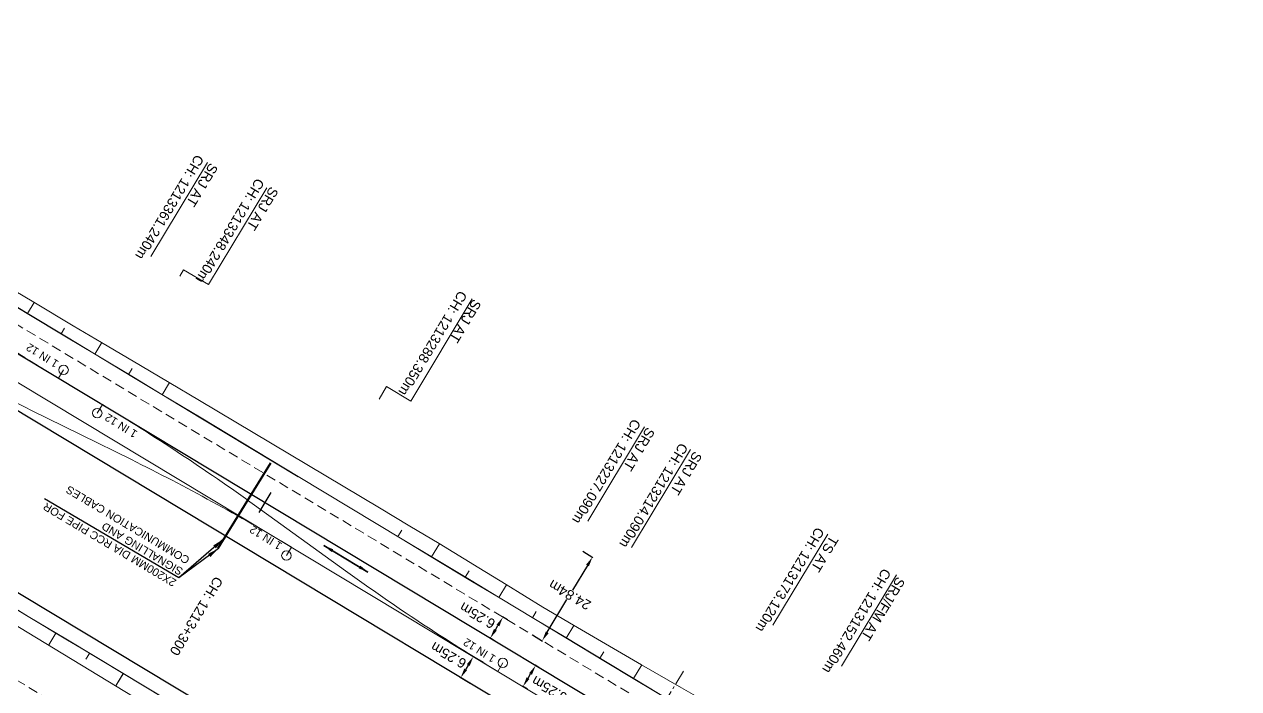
# Model space of a CAD drawing. Header units: metres. Extents: x 618805 to 628804, y 3390925 to 3396999.
# Drawn here: x 626296 to 626605, y 3392478.9 to 3392647.9 of the extents above; entities that cross this region are included whole.
import ezdxf

# ---------------------------------------------------------------- set-up
doc = ezdxf.new("R2010")
doc.units = ezdxf.units.M
doc.header["$MEASUREMENT"] = 0
for name, pattern in [('CENTER', [2, 1.25, -0.25, 0.25, -0.25]), ('DASHED', [0.75, 0.5, -0.25]), ('HIDDEN', [0.375, 0.25, -0.125])]:
    doc.linetypes.add(name, pattern=pattern)
doc.layers.get('Defpoints').update_dxf_attribs({"lineweight": 0})
for name, color, linetype, lineweight in [('C-ALIG-LABL-DG', 1, 'Continuous', 25), ("NEW MANDI GOBINDPUR CROSSING STN. SRJ's", 10, 'Continuous', 0), ('NEW MANDI GOBINDPUR LOOP LINES', 1, 'Continuous', 0), ('PROPOSED DFCC TOE LINE', 239, 'Continuous', 0), ('PROPOSED DFCC TOE SLOPES', 239, 'Continuous', 0), ('PROPOSED DFCC TRACK', 1, 'Continuous', 0), ('PROPOSED FORMATION LINE - PLAN', 187, 'Continuous', 0)]:
    doc.layers.add(name, color=color, linetype=linetype, lineweight=lineweight)
for name, color, linetype in [('Dimension', 10, 'Continuous'), ('PROPOSED ROADS', 10, 'DASHED'), ('Signalling cable pipes', 234, 'Continuous')]:
    doc.layers.add(name, color=color, linetype=linetype)
doc.styles.add('ARIAL', font='arial.ttf')
doc.styles.get("Standard").update_dxf_attribs({"font": 'arial.ttf'})
doc.styles.add('Style-Arial', font='arial.ttf')
doc.dimstyles.new('ISO-25', dxfattribs={"dimtxt": 2.5, "dimasz": 2.5, "dimexe": 1.25, "dimexo": 0.625, "dimtad": 1, "dimtxsty": 'Standard', "dimcen": 2.5, "dimadec": 0, "dimazin": 0, "dimtfac": 1, "dimtmove": 0, "dimatfit": 3, "dimfxl": 1, "dimarcsym": 0})
doc.dimstyles.get("Standard").update_dxf_attribs({"dimtxt": 2.5, "dimasz": 2.5, "dimexe": 0.18, "dimexo": 0.0625, "dimgap": 0.09, "dimtad": 0, "dimtih": 1, "dimtoh": 1, "dimdec": 3, "dimzin": 0, "dimdsep": 46, "dimtxsty": 'Standard', "dimcen": 0.09, "dimadec": 0, "dimazin": 0, "dimtfac": 1, "dimtdec": 3, "dimtofl": 0, "dimtmove": 0, "dimatfit": 3, "dimfxl": 1, "dimtolj": 1, "dimtzin": 0, "dimarcsym": 0})

# ---------------------------------------------------------------- blocks, each defined once
blk = doc.blocks.new('*D287')
at = {"layer": 'Defpoints', "color": 0, "transparency": 16777216}
for p in [(626426.15, 3392484.81), (626427.37, 3392484.08), (626424.15, 3392478.72)]:
    blk.add_point(p, dxfattribs=at)
at = {"layer": 'Dimension', "color": 0, "lineweight": -2, "transparency": 16777216}
for p, q in [((626424.21, 3392481.6), (626424.86, 3392482.67)), ((626427.26, 3392484.14), (626426.04, 3392484.87)), ((626424.04, 3392478.79), (626422.82, 3392479.52))]:
    blk.add_line(p, q, dxfattribs=at)
at = {"layer": 'Dimension', "color": 0, "transparency": 16777216}
for points in [[(626424.5, 3392482.88), (626425.22, 3392482.45), (626426.15, 3392484.81)], [(626423.86, 3392481.81), (626424.57, 3392481.38), (626422.93, 3392479.46)]]:
    blk.add_solid(points, dxfattribs=at)
at = {"layer": 'Dimension', "color": 0, "lineweight": 0, "transparency": 16777216, "insert": (626429.67, 3392478.79), "char_height": 2.5, "attachment_point": 5, "rotation": 150, "style": 'Style-Arial'}
blk.add_mtext('\\A1;6.25m', dxfattribs=at)
blk = doc.blocks.new('TerminatorOpen_0.5')
at = {"color": 0, "linetype": 'ByBlock', "lineweight": -2}
for q in [(-1, 0.25), (-1, 0), (-1, -0.25)]:
    blk.add_line((0, 0), q, dxfattribs=at)
blk = doc.blocks.new('*D263')
at = {"layer": 'Defpoints', "color": 0, "transparency": 16777216}
for p in [(626412.86, 3392485.51), (626407.08, 3392481.7), (626409.64, 3392480.16)]:
    blk.add_point(p, dxfattribs=at)
at = {"layer": 'Dimension', "color": 0, "lineweight": -2, "transparency": 16777216}
for p, q in [((626412.76, 3392485.58), (626410.19, 3392487.12)), ((626409.01, 3392484.91), (626408.37, 3392483.84)), ((626409.53, 3392480.22), (626406.97, 3392481.77))]:
    blk.add_line(p, q, dxfattribs=at)
at = {"layer": 'Dimension', "color": 0, "transparency": 16777216}
for points in [[(626408.65, 3392485.13), (626409.37, 3392484.7), (626410.3, 3392487.06)], [(626408.01, 3392484.06), (626408.72, 3392483.63), (626407.08, 3392481.7)]]:
    blk.add_solid(points, dxfattribs=at)
at = {"layer": 'Dimension', "color": 0, "lineweight": 0, "transparency": 16777216, "insert": (626403.98, 3392487.43), "char_height": 2.5, "attachment_point": 5, "rotation": 150, "style": 'Style-Arial'}
blk.add_mtext('\\A1;6.25m', dxfattribs=at)
blk = doc.blocks.new('*D258')
at = {"layer": 'Defpoints', "color": 0, "transparency": 16777216}
for p in [(626438.06, 3392513.93), (626440.62, 3392512.39), (626425.25, 3392492.65)]:
    blk.add_point(p, dxfattribs=at)
at = {"layer": 'Dimension', "color": 0, "lineweight": -2, "transparency": 16777216}
for p, q in [((626438.17, 3392513.86), (626440.73, 3392512.32)), ((626439.33, 3392510.25), (626435.56, 3392503.99)), ((626429.1, 3392493.25), (626434.12, 3392501.58)), ((626425.36, 3392492.58), (626427.92, 3392491.04))]:
    blk.add_line(p, q, dxfattribs=at)
at = {"layer": 'Dimension', "color": 0, "transparency": 16777216}
for points in [[(626438.97, 3392510.46), (626439.69, 3392510.03), (626440.62, 3392512.39)], [(626428.74, 3392493.46), (626429.46, 3392493.03), (626427.81, 3392491.11)]]:
    blk.add_solid(points, dxfattribs=at)
at = {"layer": 'Dimension', "color": 0, "lineweight": 0, "transparency": 16777216, "insert": (626434.84, 3392502.78), "char_height": 2.5, "attachment_point": 5, "rotation": 150, "style": 'Style-Arial'}
blk.add_mtext('\\A1;24.84m', dxfattribs=at)
blk = doc.blocks.new('*D259')
at = {"layer": 'Defpoints', "color": 0, "transparency": 16777216}
for p in [(626417.83, 3392497.11), (626419.05, 3392496.38), (626415.83, 3392491.02)]:
    blk.add_point(p, dxfattribs=at)
at = {"layer": 'Dimension', "color": 0, "lineweight": -2, "transparency": 16777216}
for p, q in [((626415.9, 3392493.9), (626416.54, 3392494.97)), ((626418.95, 3392496.44), (626417.73, 3392497.18)), ((626415.72, 3392491.09), (626414.5, 3392491.82))]:
    blk.add_line(p, q, dxfattribs=at)
at = {"layer": 'Dimension', "color": 0, "transparency": 16777216}
for points in [[(626416.19, 3392495.18), (626416.9, 3392494.75), (626417.83, 3392497.11)], [(626415.54, 3392494.11), (626416.26, 3392493.68), (626414.61, 3392491.76)]]:
    blk.add_solid(points, dxfattribs=at)
at = {"layer": 'Dimension', "color": 0, "lineweight": 0, "transparency": 16777216, "insert": (626411.35, 3392497.52), "char_height": 2.5, "attachment_point": 5, "rotation": 150, "style": 'Style-Arial'}
blk.add_mtext('\\A1;6.25m', dxfattribs=at)
blk = doc.blocks.new('Tick Hor')
blk.add_lwpolyline([(-0.5, 0), (0.5, 0)])

msp = doc.modelspace()

# ---------------------------------------------------------------- linework, layer by layer
at = {"layer": "NEW MANDI GOBINDPUR CROSSING STN. SRJ's", "linetype": 'CENTER', "lineweight": 15, "ltscale": 3}
msp.add_line((626463.7439, 3392483.3557), (626391.7153, 3392363.698), dxfattribs=at)
at = {"layer": "NEW MANDI GOBINDPUR CROSSING STN. SRJ's", "color": 5, "linetype": 'Continuous', "lineweight": 13, "flags": 128}
for points in [[(626342.6257, 3392612.7543), (626328.2583, 3392588.8912)], [(626306.0628, 3392560.0148), (626304.7759, 3392557.8714)], [(626500.5016, 3392518.237), (626486.5353, 3392495.0397)], [(626517.9664, 3392507.8761), (626504.0001, 3392484.6788)]]:
    msp.add_lwpolyline(points, dxfattribs=at)
at = {"layer": "NEW MANDI GOBINDPUR CROSSING STN. SRJ's", "linetype": 'Continuous', "lineweight": 13, "flags": 128}
for points in [[(626357.7295, 3392606.3562), (626342.8846, 3392581.7001), (626336.5788, 3392585.4967), (626335.5965, 3392583.8652)], [(626409.9865, 3392578.1011), (626394.3709, 3392552.091), (626388.2381, 3392555.7729), (626386.3069, 3392552.5563)], [(626314.6269, 3392549.0235), (626315.9137, 3392551.1669)], [(626453.8704, 3392545.533), (626439.4091, 3392521.5139)], [(626465.5724, 3392539.7656), (626450.5547, 3392514.8225)], [(626362.7317, 3392512.7716), (626364.0185, 3392514.915)], [(626417.79, 3392485.465), (626416.5032, 3392483.3216)]]:
    msp.add_lwpolyline(points, dxfattribs=at)
at = {"layer": "NEW MANDI GOBINDPUR CROSSING STN. SRJ's", "color": 5, "linetype": 'Continuous', "lineweight": 13}
msp.add_circle((626306.0628, 3392560.0148), 1.2, dxfattribs=at)
at = {"layer": "NEW MANDI GOBINDPUR CROSSING STN. SRJ's", "linetype": 'Continuous', "lineweight": 13}
for centre in [(626314.6269, 3392549.0235), (626362.7317, 3392512.7716), (626417.79, 3392485.465)]:
    msp.add_circle(centre, 1.2, dxfattribs=at)
at = {"layer": 'NEW MANDI GOBINDPUR LOOP LINES', "linetype": 'Continuous', "lineweight": 0, "flags": 128}
msp.add_lwpolyline([(627417.0667, 3391881.0273), (625293.8938, 3393159.082)], dxfattribs=at)
at = {"layer": 'NEW MANDI GOBINDPUR LOOP LINES', "color": 5, "linetype": 'HIDDEN', "lineweight": 0, "ltscale": 10, "flags": 128}
msp.add_lwpolyline([(626469.1545, 3392466.2179), (625389.238, 3393116.2791)], dxfattribs=at)
at = {"layer": 'NEW MANDI GOBINDPUR LOOP LINES', "color": 1, "linetype": 'Continuous', "lineweight": 25, "flags": 128}
msp.add_lwpolyline([(626697.7121, 3392305.0926, 0.0071249), (626612.9982, 3392357.7454), (626172.2158, 3392623.0766, 0.00737554), (626082.9785, 3392675.0158, 0.00715989)], format="xyb", dxfattribs=at)
at = {"layer": 'NEW MANDI GOBINDPUR LOOP LINES', "color": 1, "linetype": 'Continuous', "lineweight": 25}
msp.add_lwpolyline([(626670.0595, 3392277.1738), (626076.8772, 3392634.2428)], dxfattribs=at)
at = {"layer": 'NEW MANDI GOBINDPUR LOOP LINES', "color": 5, "linetype": 'HIDDEN', "lineweight": 0, "ltscale": 10, "flags": 128}
msp.add_lwpolyline([(626204.1865, 3392625.7167, -0.02091954), (626242.925, 3392600.1386), (626266.0374, 3392583.4495, 0.02091954), (626304.7759, 3392557.8714)], format="xyb", dxfattribs=at)
at = {"layer": 'NEW MANDI GOBINDPUR LOOP LINES', "linetype": 'Continuous', "lineweight": 0, "flags": 128}
for points in [[(626256.9825, 3392572.0509, 0.02091954), (626297.7175, 3392549.7895), (626323.2835, 3392537.1765, -0.02091954), (626364.0185, 3392514.915)], [(626315.9137, 3392551.1669, -0.02091954), (626354.6523, 3392525.5888), (626377.7646, 3392508.8997, 0.02091954), (626416.5032, 3392483.3216)]]:
    msp.add_lwpolyline(points, format="xyb", dxfattribs=at)
at = {"layer": 'PROPOSED DFCC TOE LINE', "lineweight": 0, "flags": 128}
for points in [[(626291.2233, 3392581.5527), (626298.4723, 3392577.2097), (626308.4963, 3392571.2297), (626315.6703, 3392566.9997), (626325.6223, 3392561.1287), (626332.8883, 3392556.8227), (626340.6551, 3392552.2029)], [(626386.412, 3392524.919), (626340.6551, 3392552.2029)], [(626386.412, 3392524.919), (626394.1753, 3392520.2867), (626401.5833, 3392515.8217), (626411.6803, 3392509.6897), (626418.6633, 3392505.4157), (626428.0223, 3392499.6917), (626435.7573, 3392495.0337), (626445.9293, 3392489.1057), (626453.0653, 3392485.0057), (626463.2473, 3392479.1627), (626470.4233, 3392475.0607)], [(626393.0411, 3392435.1722), (626390.2176, 3392436.8875), (626380.7846, 3392442.4895), (626373.7446, 3392446.6695), (626363.5976, 3392452.7175), (626356.1876, 3392457.1795), (626346.4896, 3392463.0765), (626285.6984, 3392499.9811)]]:
    msp.add_lwpolyline(points, dxfattribs=at)
at = {"layer": 'PROPOSED DFCC TOE SLOPES', "linetype": 'Continuous', "lineweight": 0, "flags": 128}
for points in [[(626296.8456, 3392574.317), (626298.5566, 3392577.1594)], [(626305.4132, 3392569.1601), (626306.2788, 3392570.5982)], [(626305.4133, 3392569.1601), (626306.2789, 3392570.5981)], [(626313.9804, 3392564.0021), (626315.7547, 3392566.9499)], [(626322.5481, 3392558.8453), (626323.4581, 3392560.357)], [(626322.5485, 3392558.8452), (626323.4585, 3392560.3567)], [(626331.1158, 3392553.6878), (626332.9728, 3392556.7724)], [(626391.0885, 3392517.5874), (626392.0941, 3392519.258)], [(626391.0886, 3392517.5874), (626392.0941, 3392519.2579)], [(626399.6561, 3392512.4302), (626401.667, 3392515.7709)], [(626408.2234, 3392507.2726), (626409.2188, 3392508.9263)], [(626408.2237, 3392507.2724), (626409.2193, 3392508.926)], [(626416.7912, 3392502.1152), (626418.7472, 3392505.3644)], [(626425.3584, 3392496.9579), (626426.3182, 3392498.5524)], [(626433.9261, 3392491.8012), (626435.842, 3392494.9844)], [(626433.9264, 3392491.8011), (626435.8425, 3392494.9841)], [(626304.1004, 3392493.0883), (626302.2549, 3392490.0226)], [(626304.0742, 3392493.0449), (626302.3009, 3392490.0988)], [(626312.6418, 3392487.8877), (626311.7417, 3392486.3924)], [(626442.4938, 3392486.6436), (626443.4885, 3392488.296)], [(626321.2094, 3392482.7307), (626319.3638, 3392479.6649)], [(626321.2346, 3392482.7726), (626319.4613, 3392479.8266)], [(626451.0612, 3392481.4862), (626453.1504, 3392484.9569)]]:
    msp.add_lwpolyline(points, dxfattribs=at)
at = {"layer": 'PROPOSED DFCC TRACK', "color": 12, "linetype": 'Continuous', "lineweight": 30, "flags": 128}
msp.add_lwpolyline([(627424.6711, 3391883.7448), (625313.4532, 3393154.6032)], dxfattribs=at)
at = {"layer": 'PROPOSED FORMATION LINE - PLAN', "lineweight": 0, "flags": 128}
for points in [[(626365.7341, 3392532.8483), (626340.9933, 3392547.7417), (626331.0313, 3392553.7387), (626323.7953, 3392558.0947), (626313.8963, 3392564.0527), (626306.7613, 3392568.3487), (626296.7613, 3392574.3677), (626289.5223, 3392578.7257)], [(626365.76, 3392532.8913), (626341.0193, 3392547.7847), (626331.0573, 3392553.7817), (626323.8213, 3392558.1367), (626313.9223, 3392564.0957), (626306.7873, 3392568.3917), (626296.7873, 3392574.4107), (626289.5473, 3392578.7687)], [(626461.0333, 3392475.4837), (626450.9773, 3392481.5367), (626443.9273, 3392485.7807), (626433.8423, 3392491.8517), (626426.1063, 3392496.5077), (626416.7073, 3392502.1657), (626409.6933, 3392506.3877), (626399.5723, 3392512.4807), (626392.1613, 3392516.9417), (626365.7342, 3392532.8485)], [(626461.0593, 3392475.5267), (626451.0033, 3392481.5797), (626443.9533, 3392485.8237), (626433.8683, 3392491.8947), (626426.1323, 3392496.5507), (626416.7323, 3392502.2087), (626409.7183, 3392506.4307), (626399.5973, 3392512.5237), (626392.1873, 3392516.9837), (626365.7601, 3392532.8916)], [(626310.4863, 3392489.1852), (626307.0057, 3392491.2804), (626297.0437, 3392497.2764), (626289.8087, 3392501.6324)], [(626353.3706, 3392463.4296), (626307.0316, 3392491.3235), (626297.0696, 3392497.3195), (626289.8346, 3392501.6755)], [(626409.6214, 3392429.5101), (626399.8547, 3392435.3894), (626392.1187, 3392440.0464), (626382.7197, 3392445.7044), (626375.7057, 3392449.9264), (626365.5847, 3392456.0184), (626358.1737, 3392460.4794), (626310.4863, 3392489.1852)]]:
    msp.add_lwpolyline(points, dxfattribs=at)
at = {"layer": 'PROPOSED ROADS', "color": 1, "linetype": 'DASHED', "lineweight": 13, "ltscale": 5, "flags": 128}
msp.add_lwpolyline([(627397.2638, 3391852.0988), (627397.5118, 3391851.9116, -0.06070787), (627396.2642, 3391848.1195), (627395.4264, 3391846.2136), (627392.8033, 3391842.0167), (627389.027, 3391838.7492), (627384.4153, 3391836.7208, -0.20661429), (627371.139, 3391839.0238), (627284.7512, 3391888.3459, -0.0067555), (627277.8361, 3391892.4183), (627117.0867, 3391990.0353, 0.00167512), (627115.3478, 3391991.0833), (626718.0803, 3392228.7), (626602.6727, 3392296.2279, 0.11029254), (626591.049, 3392299.9476), (626576.0977, 3392301.2971, 0.01624119), (626575.2548, 3392301.3456), (626565.2773, 3392301.5957, -0.1304043), (626554.4469, 3392304.7617), (626353.9288, 3392425.9819, -0.10489044), (626347.2657, 3392432.2237), (626331.1011, 3392455.4003, 0.10547854), (626320.7359, 3392465.0874), (625860.5394, 3392741.8323)], format="xyb", dxfattribs=at)
at = {"layer": 'Signalling cable pipes', "lineweight": 30}
for points in [[(626345.3277, 3392514.6978), (626358.6539, 3392536.4097)], [(626345.4981, 3392514.5931), (626358.8244, 3392536.305)]]:
    msp.add_lwpolyline(points, dxfattribs=at)

# ---------------------------------------------------------------- block references
at = {"layer": 'C-ALIG-LABL-DG', "color": 1, "linetype": 'Continuous', "lineweight": 25, "xscale": 6, "yscale": 6, "zscale": 6, "rotation": 238.9541622295999}
msp.add_blockref('Tick Hor', (626357.2485, 3392526.2905), dxfattribs=at)

# ---------------------------------------------------------------- texts
at = {"layer": 'C-ALIG-LABL-DG', "color": 1, "lineweight": 25, "style": 'ARIAL'}
msp.add_text('CH: 1213+300', height=2.5, rotation=238.954162, dxfattribs=at).set_placement((626344.6024, 3392507.704))
at = {"layer": "NEW MANDI GOBINDPUR CROSSING STN. SRJ's", "color": 5, "linetype": 'Continuous', "lineweight": 13, "char_height": 2.5, "width": 48.578282, "attachment_point": 4, "line_spacing_factor": 0.648, "style": 'Style-Arial'}
for s, insert, rotation in [('\\pxsm1;SRJ AT \\PCH: 1213361.240m', (626342.5975, 3392613.2901), 238.948829), ('\\pxsm1;TS AT \\PCH: 1213173.120m ', (626500.4412, 3392518.5135), 238.949364), ('\\pxsm1;SRJ/FM AT \\PCH: 1213152.460m ', (626517.417, 3392508.0271), 238.949364)]:
    msp.add_mtext(s, dxfattribs=dict(at, insert=insert, rotation=rotation))
at = {"layer": "NEW MANDI GOBINDPUR CROSSING STN. SRJ's", "linetype": 'Continuous', "lineweight": 13, "char_height": 2.5, "attachment_point": 4, "rotation": 238.948829, "line_spacing_factor": 0.648, "style": 'Style-Arial'}
for s, insert, width in [('\\pxsm1;SRJ AT \\PCH: 1213348.240m', (626357.9701, 3392607.2788), 48.578282), ('\\pxsm1;SRJ AT \\PCH: 1213288.350m ', (626409.5682, 3392578.6684), 48.578282), ('\\pxsm1;SRJ AT \\PCH: 1213227.090m', (626453.7571, 3392546.0647), 48.578282), ('\\pxsm1;SRJ AT \\PCH: 1213214.090m', (626465.7714, 3392539.9441), 70.817442)]:
    msp.add_mtext(s, dxfattribs=dict(at, insert=insert, width=width))
at = {"layer": "NEW MANDI GOBINDPUR CROSSING STN. SRJ's", "linetype": 'Continuous', "lineweight": 13, "char_height": 2, "attachment_point": 4, "rotation": 148, "line_spacing_factor": 0.60036, "style": 'Style-Arial'}
for insert in [(626324.4919, 3392543.4175), (626361.2965, 3392514.9329), (626415.6833, 3392486.2474)]:
    msp.add_mtext('1 IN 12', dxfattribs=dict(at, insert=insert))
at = {"layer": 'NEW MANDI GOBINDPUR LOOP LINES', "color": 5, "linetype": 'HIDDEN', "lineweight": 30, "ltscale": 5, "insert": (626304.4515, 3392561.2664), "char_height": 2, "attachment_point": 4, "rotation": 148, "line_spacing_factor": 0.60036, "style": 'Style-Arial'}
msp.add_mtext('1 IN 12', dxfattribs=at)
at = {"layer": 'Signalling cable pipes', "insert": (626333.9, 3392504.7517), "char_height": 2, "width": 39.641614, "attachment_point": 1, "rotation": 149.137675, "style": 'Style-Arial'}
msp.add_mtext('2X200MM DIA RCC PIPE FOR SIGNALLING AND COMMUNICATION CABLES', dxfattribs=at)

# ---------------------------------------------------------------- dimensions: what is measured, and where the dimension line sits
at = {"layer": 'Dimension', "color": 10, "lineweight": 0}
for base, p1, p2, angle, picture, middle in [((626440.6205, 3392512.387), (626425.2521, 3392492.6451), (626438.0626, 3392513.9267), 58.953949, '*D258', (626434.8404, 3392502.7849)), ((626417.8324, 3392497.1114), (626415.83, 3392491.0218), (626419.0533, 3392496.3765), 58.953949, '*D259', (626411.3473, 3392497.5226)), ((626407.0759, 3392481.7014), (626412.8634, 3392485.5126), (626409.6401, 3392480.1579), 238.953949, '*D263', (626403.9817, 3392487.4293)), ((626426.1489, 3392484.8103), (626424.1465, 3392478.7207), (626427.3698, 3392484.0754), 58.953949, '*D287', (626429.6726, 3392478.791))]:
    dim = msp.add_linear_dim(base=base, p1=p1, p2=p2, angle=angle, dimstyle='Standard', override={"dimexe": 0.125, "dimexo": 0.125, "dimgap": 0.125, "dimtad": 3, "dimtih": 0, "dimtoh": 0, "dimzin": 11, "dimpost": 'm', "dimtxsty": 'Style-Arial', "dimsah": 1, "dimadec": 4, "dimazin": 3, "dimtmove": 2, "dimldrblk": 'TerminatorOpen_0.5', "dimfrac": 2, "dimtzin": 11}, dxfattribs=at)
    dim.commit()
    dim.dimension.update_dxf_attribs({"geometry": picture, "text_midpoint": middle, "dimtype": 129, "text_rotation": 150})

# ---------------------------------------------------------------- leaders
at = {"layer": 'PROPOSED DFCC TRACK', "linetype": 'Continuous', "lineweight": 0}
for points in [[(626372.2991, 3392515.3057), (626383.4875, 3392508.5842)], [(626383.4875, 3392508.5842), (626372.2991, 3392515.3057)]]:
    msp.add_leader(points, dimstyle='ISO-25', override={"dimtxt": 3, "dimasz": 2.5, "dimtad": 0, "dimdec": 3, "dimzin": 2, "dimtdec": 3}, dxfattribs=at)
at = {"layer": 'Signalling cable pipes', "lineweight": 13}
for points in [[(626345.4981, 3392514.5931), (626335.4052, 3392507.0743), (626301.161, 3392527.2447)], [(626346.7173, 3392516.9618), (626335.4052, 3392507.0743), (626301.161, 3392527.2447)]]:
    msp.add_leader(points, dimstyle='Standard', override={"dimasz": 3, "dimgap": 0.25}, dxfattribs=at)

doc.saveas('drawing.dxf')
